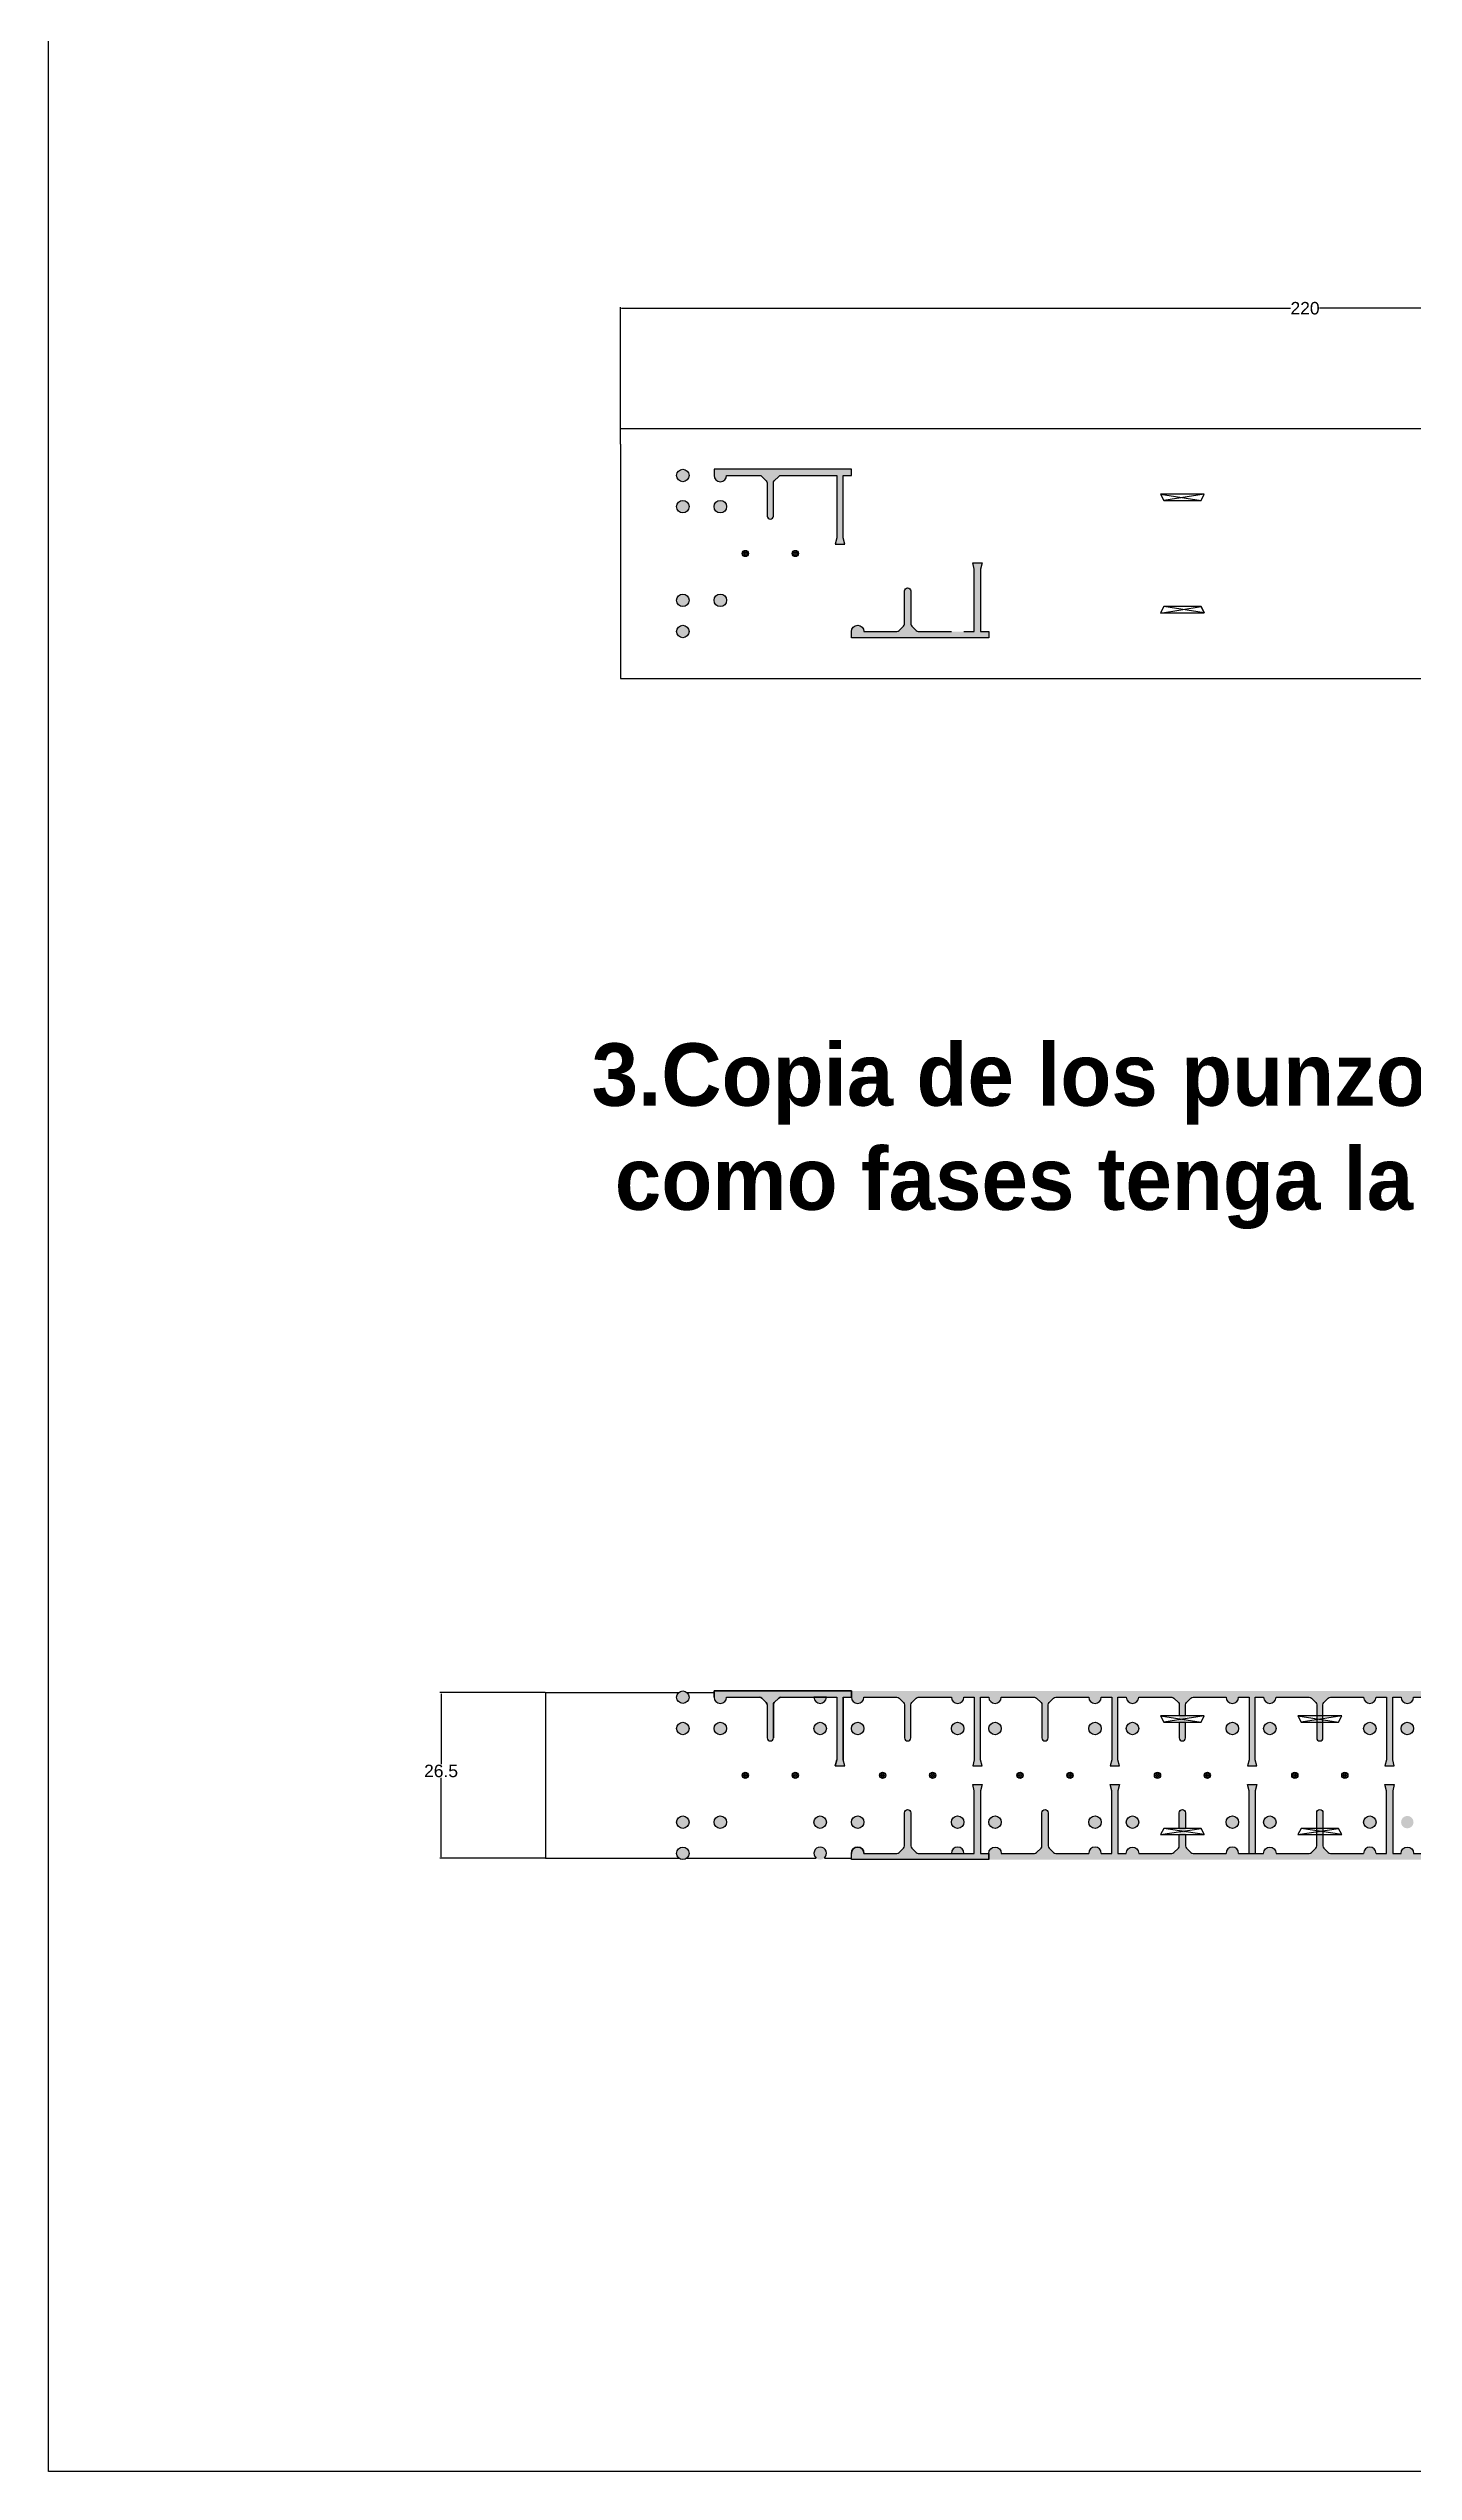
# Model space of a CAD drawing. Header units: inches. Extents: x -472 to 8667, y -613 to 163.
# Drawn here: x -472.3 to -253.7, y -612.7 to -224.7 of the extents above; entities that cross this region are included whole.
import ezdxf

# ---------------------------------------------------------------- set-up
doc = ezdxf.new("R2010")
doc.units = ezdxf.units.IN
doc.header["$MEASUREMENT"] = 0
doc.layers.add('aux', color=10, linetype='Continuous')
doc.styles.get("Standard").update_dxf_attribs({"font": 'arial.ttf'})
doc.dimstyles.get("Standard").update_dxf_attribs({"dimtxt": 0.18, "dimasz": 0.18, "dimexe": 0.18, "dimexo": 0.0625, "dimgap": 0.09, "dimtad": 0, "dimtih": 1, "dimtoh": 1, "dimdec": 4, "dimzin": 0, "dimdsep": 46, "dimtxsty": 'Standard', "dimcen": 0.09, "dimadec": 0, "dimazin": 0, "dimtfac": 1, "dimtdec": 4, "dimtofl": 0, "dimtmove": 0, "dimatfit": 3, "dimfxl": 1, "dimtolj": 1, "dimtzin": 0, "dimarcsym": 0})
pattern_1 = [(0, (-405.3817, -694.05811), (0, 0.275), [0.2, -0.075]), (90, (-405.3817, -694.05811), (-0.275, 2e-17), [0.2, -0.075])]
pattern_2 = [(0, (-405.3817, -553.398), (0, 0.275), [0.2, -0.075]), (90, (-405.3817, -553.398), (-0.275, 2e-17), [0.2, -0.075])]
pattern_3 = [(0, (-383.3817, -694.05811), (0, 0.275), [0.2, -0.075]), (90, (-383.3817, -694.05811), (-0.275, 2e-17), [0.2, -0.075])]
pattern_4 = [(0, (-361.3817, -694.05811), (0, 0.275), [0.2, -0.075]), (90, (-361.3817, -694.05811), (-0.275, 2e-17), [0.2, -0.075])]
pattern_5 = [(0, (-339.3817, -694.05811), (0, 0.275), [0.2, -0.075]), (90, (-339.3817, -694.05811), (-0.275, 2e-17), [0.2, -0.075])]
pattern_6 = [(0, (-317.3817, -694.05811), (0, 0.275), [0.2, -0.075]), (90, (-317.3817, -694.05811), (-0.275, 2e-17), [0.2, -0.075])]

# ---------------------------------------------------------------- blocks, each defined once
blk = doc.blocks.new('*D9')
at = {"color": 0, "lineweight": -2, "transparency": 16777216}
for p, q in [((-380.71, -285.52), (-380.71, -266.13)), ((-380.53, -266.31), (-273.39, -266.31)), ((-160.89, -266.31), (-268.77, -266.31)), ((-160.71, -285.52), (-160.71, -266.13))]:
    blk.add_line(p, q, dxfattribs=at)
at = {"color": 0, "transparency": 16777216}
for points in [[(-380.53, -266.28), (-380.53, -266.34), (-380.71, -266.31)], [(-160.89, -266.28), (-160.89, -266.34), (-160.71, -266.31)]]:
    blk.add_solid(points, dxfattribs=at)
at = {"layer": 'Defpoints', "color": 0, "transparency": 16777216}
for p in [(-160.71, -266.31), (-380.71, -285.58), (-160.71, -285.58)]:
    blk.add_point(p, dxfattribs=at)
at = {"color": 0, "transparency": 16777216, "insert": (-271.08, -266.31), "char_height": 0.18, "attachment_point": 5}
blk.add_mtext('\\A1;{\\H11.11111x;220}', dxfattribs=at)
blk = doc.blocks.new('*D11')
at = {"color": 0, "lineweight": -2, "transparency": 16777216}
for p, q in [((-392.77, -487.99), (-409.6, -487.99)), ((-409.42, -488.17), (-409.42, -499.44)), ((-409.42, -514.31), (-409.42, -501.66)), ((-392.77, -514.49), (-409.6, -514.49))]:
    blk.add_line(p, q, dxfattribs=at)
at = {"color": 0, "transparency": 16777216}
for points in [[(-409.45, -488.17), (-409.39, -488.17), (-409.42, -487.99)], [(-409.45, -514.31), (-409.39, -514.31), (-409.42, -514.49)]]:
    blk.add_solid(points, dxfattribs=at)
at = {"layer": 'Defpoints', "color": 0, "transparency": 16777216}
for p in [(-392.71, -487.99), (-409.42, -514.49), (-392.71, -514.49)]:
    blk.add_point(p, dxfattribs=at)
at = {"color": 0, "transparency": 16777216, "insert": (-409.42, -500.55), "char_height": 0.18, "attachment_point": 5}
blk.add_mtext('\\A1;{\\H11.11111x;26.5}', dxfattribs=at)

msp = doc.modelspace()

# ---------------------------------------------------------------- hatches: boundary and pattern name
h = msp.add_hatch()
h.set_pattern_fill('ANGLE', color=256)
h.set_pattern_definition(pattern_2)
h.paths.add_polyline_path([(-363.70912, -298.07957, 1), (-365.70912, -298.07957, 1)], flags=17)
h.paths.add_polyline_path([(-369.70912, -298.07957, 1), (-371.70912, -298.07957, 1)])
h.paths.add_polyline_path([(-369.70912, -293.07957, 1), (-371.70912, -293.07957, 1)])
h.paths.add_polyline_path([(-369.70912, -313.07957, 1), (-371.70912, -313.07957, 1)])
h.paths.add_polyline_path([(-365.70912, -313.07957, 1), (-363.70912, -313.07957, 1)])
h.paths.add_polyline_path([(-369.70912, -318.07957, 1), (-371.70912, -318.07957, 1)])
h = msp.add_hatch()
h.set_pattern_fill('ANGLE', color=256)
h.set_pattern_definition(pattern_2)
h.paths.add_polyline_path([(-355.35557, -293.22602, -0.198912367), (-355.00201, -293.07957), (-349.70912, -293.07957), (-347.70912, -293.07957), (-346.03984, -293.07957), (-346.03984, -303.07957), (-346.28984, -304.07957), (-344.78984, -304.07957), (-345.03984, -303.07957), (-345.03984, -293.07957), (-343.70912, -293.07957), (-343.70912, -292.07957), (-347.70912, -292.07957), (-365.70912, -292.07957), (-365.70912, -292.32957), (-365.70912, -293.07957, 1), (-363.70912, -293.07957), (-358.41623, -293.07957, -0.198912367), (-358.06267, -293.22602), (-357.35557, -293.93313, -0.198912367), (-357.20912, -294.28668), (-357.20912, -299.57957, 0.414213562), (-356.70912, -300.07957, 0.414213562), (-356.20912, -299.57957), (-356.20912, -294.28668, -0.198912367), (-356.06267, -293.93313)])
h = msp.add_hatch()
h.set_pattern_fill('ANGLE', color=256)
h.set_pattern_definition(pattern_2)
h.paths.add_polyline_path([(-360.20912, -305.57957, 1), (-361.20912, -305.57957, 1)])
h.paths.add_polyline_path([(-352.20912, -305.57957, 1), (-353.20912, -305.57957, 1)])
h = msp.add_hatch()
h.set_pattern_fill('ANGLE', color=256)
h.set_pattern_definition(pattern_2)
h.paths.add_polyline_path([(-321.70912, -318.07957), (-323.03984, -318.07957), (-323.03984, -308.07957), (-322.78984, -307.07957), (-324.28984, -307.07957), (-324.03984, -308.07957), (-324.03984, -318.07957), (-325.70912, -318.07957), (-327.70912, -318.07957), (-333.00201, -318.07957, -0.198912367), (-333.35557, -317.93313), (-334.06267, -317.22602, -0.198912367), (-334.20912, -316.87247), (-334.20912, -311.57957, 0.414213562), (-334.70912, -311.07957, 0.414213562), (-335.20912, -311.57957), (-335.20912, -316.87247, -0.198912367), (-335.35557, -317.22602), (-336.06267, -317.93313, -0.198912367), (-336.41623, -318.07957), (-341.70912, -318.07957, 1), (-343.70912, -318.07957), (-343.70912, -318.82957), (-343.70912, -319.07957), (-325.70912, -319.07957), (-321.70912, -319.07957), (-321.70912, -318.82957)])
h = msp.add_hatch()
h.set_pattern_fill('ANGLE', color=256)
h.set_pattern_definition(pattern_1)
h.paths.add_polyline_path([(-347.70912, -487.73969), (-343.70912, -487.73969), (-343.70912, -487.98969), (-343.70912, -488.73969), (-345.03984, -488.73969), (-345.03984, -498.73969), (-344.78984, -499.73969), (-346.28984, -499.73969), (-346.03984, -498.73969), (-346.03984, -488.73969), (-347.70912, -488.73969), (-349.70912, -488.73969), (-355.00201, -488.73969, 0.198912367), (-355.35557, -488.88614), (-356.06267, -489.59324, 0.198912367), (-356.20912, -489.9468), (-356.20912, -495.23969, -0.414213562), (-356.70912, -495.73969, -0.414213562), (-357.20912, -495.23969), (-357.20912, -489.9468, 0.198912367), (-357.35557, -489.59324), (-358.06267, -488.88614, 0.198912367), (-358.41623, -488.73969), (-363.70912, -488.73969, -1), (-365.70912, -488.73969), (-365.70912, -487.98969), (-365.70912, -487.73969)])
h.paths.add_polyline_path([(-365.70912, -493.73969, -1), (-363.70912, -493.73969, -1)], flags=17)
h.paths.add_polyline_path([(-371.70912, -493.73969, -1), (-369.70912, -493.73969, -1)])
h.paths.add_polyline_path([(-369.70912, -488.73969, -1), (-371.70912, -488.73969, -1)])
h.paths.add_polyline_path([(-369.70912, -508.73969, -1), (-371.70912, -508.73969, -1)])
h.paths.add_polyline_path([(-365.70912, -508.73969, -1), (-363.70912, -508.73969, -1)])
h.paths.add_polyline_path([(-369.70912, -513.73969, -1), (-371.70912, -513.73969, -1)])
h = msp.add_hatch()
h.set_pattern_fill('ANGLE', color=256)
h.set_pattern_definition(pattern_3)
h.paths.add_polyline_path([(-325.70912, -487.73969), (-321.70912, -487.73969), (-321.70912, -487.98969), (-321.70912, -488.73969), (-323.03984, -488.73969), (-323.03984, -498.73969), (-322.78984, -499.73969), (-324.28984, -499.73969), (-324.03984, -498.73969), (-324.03984, -488.73969), (-325.70912, -488.73969), (-327.70912, -488.73969), (-333.00201, -488.73969, 0.198912367), (-333.35557, -488.88614), (-334.06267, -489.59324, 0.198912367), (-334.20912, -489.9468), (-334.20912, -495.23969, -0.414213562), (-334.70912, -495.73969, -0.414213562), (-335.20912, -495.23969), (-335.20912, -489.9468, 0.198912367), (-335.35557, -489.59324), (-336.06267, -488.88614, 0.198912367), (-336.41623, -488.73969), (-341.70912, -488.73969, -1), (-343.70912, -488.73969), (-343.70912, -487.98969), (-343.70912, -487.73969)])
h.paths.add_polyline_path([(-343.70912, -493.73969, -1), (-341.70912, -493.73969, -1)], flags=17)
h.paths.add_polyline_path([(-349.70912, -493.73969, -1), (-347.70912, -493.73969, -1)])
h.paths.add_polyline_path([(-347.70912, -488.73969, -1), (-349.70912, -488.73969, -1)])
h.paths.add_polyline_path([(-347.70912, -508.73969, -1), (-349.70912, -508.73969, -1)])
h.paths.add_polyline_path([(-343.70912, -508.73969, -1), (-341.70912, -508.73969, -1)])
h.paths.add_polyline_path([(-347.70912, -513.73969, -1), (-349.70912, -513.73969, -1)])
h = msp.add_hatch()
h.set_pattern_fill('ANGLE', color=256)
h.set_pattern_definition(pattern_4)
h.paths.add_polyline_path([(-303.70912, -487.73969), (-299.70912, -487.73969), (-299.70912, -487.98969), (-299.70912, -488.73969), (-301.03984, -488.73969), (-301.03984, -498.73969), (-300.78984, -499.73969), (-302.28984, -499.73969), (-302.03984, -498.73969), (-302.03984, -488.73969), (-303.70912, -488.73969), (-305.70912, -488.73969), (-311.00201, -488.73969, 0.198912367), (-311.35557, -488.88614), (-312.06267, -489.59324, 0.198912367), (-312.20912, -489.9468), (-312.20912, -495.23969, -0.414213562), (-312.70912, -495.73969, -0.414213562), (-313.20912, -495.23969), (-313.20912, -489.9468, 0.198912367), (-313.35557, -489.59324), (-314.06267, -488.88614, 0.198912367), (-314.41623, -488.73969), (-319.70912, -488.73969, -1), (-321.70912, -488.73969), (-321.70912, -487.98969), (-321.70912, -487.73969)])
h.paths.add_polyline_path([(-321.70912, -493.73969, -1), (-319.70912, -493.73969, -1)], flags=17)
h.paths.add_polyline_path([(-327.70912, -493.73969, -1), (-325.70912, -493.73969, -1)])
h.paths.add_polyline_path([(-325.70912, -488.73969, -1), (-327.70912, -488.73969, -1)])
h.paths.add_polyline_path([(-325.70912, -508.73969, -1), (-327.70912, -508.73969, -1)])
h.paths.add_polyline_path([(-321.70912, -508.73969, -1), (-319.70912, -508.73969, -1)])
h.paths.add_polyline_path([(-325.70912, -513.73969, -1), (-327.70912, -513.73969, -1)])
h = msp.add_hatch()
h.set_pattern_fill('ANGLE', color=256)
h.set_pattern_definition(pattern_5)
h.paths.add_polyline_path([(-281.70912, -487.73969), (-277.70912, -487.73969), (-277.70912, -487.98969), (-277.70912, -488.73969), (-279.03984, -488.73969), (-279.03984, -498.73969), (-278.78984, -499.73969), (-280.28984, -499.73969), (-280.03984, -498.73969), (-280.03984, -488.73969), (-281.70912, -488.73969), (-283.70912, -488.73969), (-289.00201, -488.73969, 0.198912367), (-289.35557, -488.88614), (-290.06267, -489.59324, 0.198912367), (-290.20912, -489.9468), (-290.20912, -495.23969, -0.414213562), (-290.70912, -495.73969, -0.414213562), (-291.20912, -495.23969), (-291.20912, -489.9468, 0.198912367), (-291.35557, -489.59324), (-292.06267, -488.88614, 0.198912367), (-292.41623, -488.73969), (-297.70912, -488.73969, -1), (-299.70912, -488.73969), (-299.70912, -487.98969), (-299.70912, -487.73969)])
h.paths.add_polyline_path([(-299.70912, -493.73969, -1), (-297.70912, -493.73969, -1)], flags=17)
h.paths.add_polyline_path([(-305.70912, -493.73969, -1), (-303.70912, -493.73969, -1)])
h.paths.add_polyline_path([(-303.70912, -488.73969, -1), (-305.70912, -488.73969, -1)])
h.paths.add_polyline_path([(-303.70912, -508.73969, -1), (-305.70912, -508.73969, -1)])
h.paths.add_polyline_path([(-299.70912, -508.73969, -1), (-297.70912, -508.73969, -1)])
h.paths.add_polyline_path([(-303.70912, -513.73969, -1), (-305.70912, -513.73969, -1)])
h = msp.add_hatch()
h.set_pattern_fill('ANGLE', color=256)
h.set_pattern_definition(pattern_6)
h.paths.add_polyline_path([(-259.70912, -487.73969), (-255.70912, -487.73969), (-255.70912, -487.98969), (-255.70912, -488.73969), (-257.03984, -488.73969), (-257.03984, -498.73969), (-256.78984, -499.73969), (-258.28984, -499.73969), (-258.03984, -498.73969), (-258.03984, -488.73969), (-259.70912, -488.73969), (-261.70912, -488.73969), (-267.00201, -488.73969, 0.198912367), (-267.35557, -488.88614), (-268.06267, -489.59324, 0.198912367), (-268.20912, -489.9468), (-268.20912, -495.23969, -0.414213562), (-268.70912, -495.73969, -0.414213562), (-269.20912, -495.23969), (-269.20912, -489.9468, 0.198912367), (-269.35557, -489.59324), (-270.06267, -488.88614, 0.198912367), (-270.41623, -488.73969), (-275.70912, -488.73969, -1), (-277.70912, -488.73969), (-277.70912, -487.98969), (-277.70912, -487.73969)])
h.paths.add_polyline_path([(-277.70912, -493.73969, -1), (-275.70912, -493.73969, -1)], flags=17)
h.paths.add_polyline_path([(-283.70912, -493.73969, -1), (-281.70912, -493.73969, -1)])
h.paths.add_polyline_path([(-281.70912, -488.73969, -1), (-283.70912, -488.73969, -1)])
h.paths.add_polyline_path([(-281.70912, -508.73969, -1), (-283.70912, -508.73969, -1)])
h.paths.add_polyline_path([(-277.70912, -508.73969, -1), (-275.70912, -508.73969, -1)])
h.paths.add_polyline_path([(-281.70912, -513.73969, -1), (-283.70912, -513.73969, -1)])
h = msp.add_hatch()
h.set_pattern_fill('ANGLE', color=256)
h.set_pattern_definition([(0, (-295.3817, -694.05811), (0, 0.275), [0.2, -0.075]), (90, (-295.3817, -694.05811), (-0.275, 2e-17), [0.2, -0.075])])
h.paths.add_polyline_path([(-237.70912, -487.73969), (-233.70912, -487.73969), (-233.70912, -487.98969), (-233.70912, -488.73969), (-235.03984, -488.73969), (-235.03984, -498.73969), (-234.78984, -499.73969), (-236.28984, -499.73969), (-236.03984, -498.73969), (-236.03984, -488.73969), (-237.70912, -488.73969), (-239.70912, -488.73969), (-245.00201, -488.73969, 0.198912367), (-245.35557, -488.88614), (-246.06267, -489.59324, 0.198912367), (-246.20912, -489.9468), (-246.20912, -495.23969, -0.414213562), (-246.70912, -495.73969, -0.414213562), (-247.20912, -495.23969), (-247.20912, -489.9468, 0.198912367), (-247.35557, -489.59324), (-248.06267, -488.88614, 0.198912367), (-248.41623, -488.73969), (-253.70912, -488.73969, -1), (-255.70912, -488.73969), (-255.70912, -487.98969), (-255.70912, -487.73969)])
h.paths.add_polyline_path([(-255.70912, -493.73969, -1), (-253.70912, -493.73969, -1)], flags=17)
h.paths.add_polyline_path([(-261.70912, -493.73969, -1), (-259.70912, -493.73969, -1)])
h.paths.add_polyline_path([(-259.70912, -488.73969, -1), (-261.70912, -488.73969, -1)])
h.paths.add_polyline_path([(-259.70912, -508.73969, -1), (-261.70912, -508.73969, -1)])
h.paths.add_polyline_path([(-255.70912, -508.73969, -1), (-253.70912, -508.73969, -1)])
h.paths.add_polyline_path([(-259.70912, -513.73969, -1), (-261.70912, -513.73969, -1)])
h = msp.add_hatch()
h.set_pattern_fill('ANGLE', color=256)
h.set_pattern_definition(pattern_1)
h.paths.add_polyline_path([(-360.20912, -501.23969, 1), (-361.20912, -501.23969, 1)])
h.paths.add_polyline_path([(-352.20912, -501.23969, 1), (-353.20912, -501.23969, 1)])
h = msp.add_hatch()
h.set_pattern_fill('ANGLE', color=256)
h.set_pattern_definition(pattern_1)
h.paths.add_polyline_path([(-321.70912, -513.73969), (-323.03984, -513.73969), (-323.03984, -503.73969), (-322.78984, -502.73969), (-324.28984, -502.73969), (-324.03984, -503.73969), (-324.03984, -513.73969), (-325.70912, -513.73969), (-327.70912, -513.73969), (-333.00201, -513.73969, -0.198912367), (-333.35557, -513.59324), (-334.06267, -512.88614, -0.198912367), (-334.20912, -512.53258), (-334.20912, -507.23969, 0.414213562), (-334.70912, -506.73969, 0.414213562), (-335.20912, -507.23969), (-335.20912, -512.53258, -0.198912367), (-335.35557, -512.88614), (-336.06267, -513.59324, -0.198912367), (-336.41623, -513.73969), (-341.70912, -513.73969, 1), (-343.70912, -513.73969), (-343.70912, -514.48969), (-343.70912, -514.73969), (-325.70912, -514.73969), (-321.70912, -514.73969), (-321.70912, -514.48969)])
h = msp.add_hatch()
h.set_pattern_fill('ANGLE', color=256)
h.set_pattern_definition(pattern_3)
h.paths.add_polyline_path([(-338.20912, -501.23969, 1), (-339.20912, -501.23969, 1)])
h.paths.add_polyline_path([(-330.20912, -501.23969, 1), (-331.20912, -501.23969, 1)])
h = msp.add_hatch()
h.set_pattern_fill('ANGLE', color=256)
h.set_pattern_definition(pattern_3)
h.paths.add_polyline_path([(-299.70912, -513.73969), (-301.03984, -513.73969), (-301.03984, -503.73969), (-300.78984, -502.73969), (-302.28984, -502.73969), (-302.03984, -503.73969), (-302.03984, -513.73969), (-303.70912, -513.73969), (-305.70912, -513.73969), (-311.00201, -513.73969, -0.198912367), (-311.35557, -513.59324), (-312.06267, -512.88614, -0.198912367), (-312.20912, -512.53258), (-312.20912, -507.23969, 0.414213562), (-312.70912, -506.73969, 0.414213562), (-313.20912, -507.23969), (-313.20912, -512.53258, -0.198912367), (-313.35557, -512.88614), (-314.06267, -513.59324, -0.198912367), (-314.41623, -513.73969), (-319.70912, -513.73969, 1), (-321.70912, -513.73969), (-321.70912, -514.48969), (-321.70912, -514.73969), (-303.70912, -514.73969), (-299.70912, -514.73969), (-299.70912, -514.48969)])
h = msp.add_hatch()
h.set_pattern_fill('ANGLE', color=256)
h.set_pattern_definition(pattern_4)
h.paths.add_polyline_path([(-316.20912, -501.23969, 1), (-317.20912, -501.23969, 1)])
h.paths.add_polyline_path([(-308.20912, -501.23969, 1), (-309.20912, -501.23969, 1)])
h = msp.add_hatch()
h.set_pattern_fill('ANGLE', color=256)
h.set_pattern_definition(pattern_4)
h.paths.add_polyline_path([(-277.70912, -513.73969), (-279.03984, -513.73969), (-279.03984, -503.73969), (-278.78984, -502.73969), (-280.28984, -502.73969), (-280.03984, -503.73969), (-280.03984, -513.73969), (-281.70912, -513.73969), (-283.70912, -513.73969), (-289.00201, -513.73969, -0.198912367), (-289.35557, -513.59324), (-290.06267, -512.88614, -0.198912367), (-290.20912, -512.53258), (-290.20912, -507.23969, 0.414213562), (-290.70912, -506.73969, 0.414213562), (-291.20912, -507.23969), (-291.20912, -512.53258, -0.198912367), (-291.35557, -512.88614), (-292.06267, -513.59324, -0.198912367), (-292.41623, -513.73969), (-297.70912, -513.73969, 1), (-299.70912, -513.73969), (-299.70912, -514.48969), (-299.70912, -514.73969), (-281.70912, -514.73969), (-277.70912, -514.73969), (-277.70912, -514.48969)])
h = msp.add_hatch()
h.set_pattern_fill('ANGLE', color=256)
h.set_pattern_definition(pattern_5)
h.paths.add_polyline_path([(-294.20912, -501.23969, 1), (-295.20912, -501.23969, 1)])
h.paths.add_polyline_path([(-286.20912, -501.23969, 1), (-287.20912, -501.23969, 1)])
h = msp.add_hatch()
h.set_pattern_fill('ANGLE', color=256)
h.set_pattern_definition(pattern_5)
h.paths.add_polyline_path([(-255.70912, -513.73969), (-257.03984, -513.73969), (-257.03984, -503.73969), (-256.78984, -502.73969), (-258.28984, -502.73969), (-258.03984, -503.73969), (-258.03984, -513.73969), (-259.70912, -513.73969), (-261.70912, -513.73969), (-267.00201, -513.73969, -0.198912367), (-267.35557, -513.59324), (-268.06267, -512.88614, -0.198912367), (-268.20912, -512.53258), (-268.20912, -507.23969, 0.414213562), (-268.70912, -506.73969, 0.414213562), (-269.20912, -507.23969), (-269.20912, -512.53258, -0.198912367), (-269.35557, -512.88614), (-270.06267, -513.59324, -0.198912367), (-270.41623, -513.73969), (-275.70912, -513.73969, 1), (-277.70912, -513.73969), (-277.70912, -514.48969), (-277.70912, -514.73969), (-259.70912, -514.73969), (-255.70912, -514.73969), (-255.70912, -514.48969)])
h = msp.add_hatch()
h.set_pattern_fill('ANGLE', color=256)
h.set_pattern_definition(pattern_6)
h.paths.add_polyline_path([(-272.20912, -501.23969, 1), (-273.20912, -501.23969, 1)])
h.paths.add_polyline_path([(-264.20912, -501.23969, 1), (-265.20912, -501.23969, 1)])
h = msp.add_hatch()
h.set_pattern_fill('ANGLE', color=256)
h.set_pattern_definition(pattern_6)
h.paths.add_polyline_path([(-233.70912, -513.73969), (-235.03984, -513.73969), (-235.03984, -503.73969), (-234.78984, -502.73969), (-236.28984, -502.73969), (-236.03984, -503.73969), (-236.03984, -513.73969), (-237.70912, -513.73969), (-239.70912, -513.73969), (-245.00201, -513.73969, -0.198912367), (-245.35557, -513.59324), (-246.06267, -512.88614, -0.198912367), (-246.20912, -512.53258), (-246.20912, -507.23969, 0.414213562), (-246.70912, -506.73969, 0.414213562), (-247.20912, -507.23969), (-247.20912, -512.53258, -0.198912367), (-247.35557, -512.88614), (-248.06267, -513.59324, -0.198912367), (-248.41623, -513.73969), (-253.70912, -513.73969, 1), (-255.70912, -513.73969), (-255.70912, -514.48969), (-255.70912, -514.73969), (-237.70912, -514.73969), (-233.70912, -514.73969), (-233.70912, -514.48969)])

# ---------------------------------------------------------------- linework, layer by layer
for p, q in [((-380.70912, -288.07957), (-380.70912, -285.57957)), ((-380.70912, -285.57957), (-160.70912, -285.57957)), ((-380.70912, -288.07957), (-380.70912, -323.07957)), ((-294.20912, -296.07957), (-287.70912, -297.07957)), ((-287.20912, -296.07957), (-293.70912, -297.07957)), ((-287.70912, -297.07957), (-287.20912, -296.07957)), ((-294.22989, -315.12112), (-287.70912, -314.07957)), ((-287.20912, -315.07957), (-293.70912, -314.07957)), ((-287.70912, -314.07957), (-287.20912, -315.07957)), ((-380.70912, -323.07957), (-380.70912, -325.57957)), ((-380.70912, -325.57957), (-160.70912, -325.57957)), ((-392.70912, -487.98969), (-371.37056, -487.98969)), ((-392.70912, -487.98969), (-392.70912, -514.48969)), ((-392.70912, -487.98969), (-371.37056, -487.98969)), ((-370.04768, -487.98969), (-365.70912, -487.98969)), ((-365.70912, -487.98969), (-365.70912, -487.73969)), ((-365.70912, -487.73969), (-347.70912, -487.73969)), ((-365.70912, -488.73969), (-365.70912, -487.98969)), ((-363.70912, -488.73969), (-358.41623, -488.73969)), ((-358.06267, -488.88614), (-357.35557, -489.59324)), ((-355.35557, -488.88614), (-356.06267, -489.59324)), ((-355.00201, -488.73969), (-349.70912, -488.73969)), ((-347.70912, -488.73969), (-349.70912, -488.73969)), ((-347.70912, -487.73969), (-343.70912, -487.73969)), ((-347.70912, -488.73969), (-346.03984, -488.73969)), ((-346.03984, -488.73969), (-346.03984, -498.73969)), ((-345.03984, -488.73969), (-345.03984, -498.73969)), ((-345.03984, -488.73969), (-343.70912, -488.73969)), ((-343.70912, -487.73969), (-343.70912, -487.98969)), ((-343.70912, -488.73969), (-343.70912, -487.98969)), ((-341.70912, -488.73969), (-336.41623, -488.73969)), ((-333.00201, -488.73969), (-327.70912, -488.73969)), ((-325.70912, -488.73969), (-324.03984, -488.73969)), ((-323.03984, -488.73969), (-321.70912, -488.73969)), ((-319.70912, -488.73969), (-314.41623, -488.73969)), ((-311.00201, -488.73969), (-305.70912, -488.73969)), ((-303.70912, -488.73969), (-302.03984, -488.73969)), ((-301.03984, -488.73969), (-299.70912, -488.73969)), ((-297.70912, -488.73969), (-292.41623, -488.73969)), ((-289.00201, -488.73969), (-283.70912, -488.73969)), ((-281.70912, -488.73969), (-280.03984, -488.73969)), ((-279.03984, -488.73969), (-277.70912, -488.73969)), ((-275.70912, -488.73969), (-270.41623, -488.73969)), ((-267.00201, -488.73969), (-261.70912, -488.73969)), ((-259.70912, -488.73969), (-258.03984, -488.73969)), ((-257.03984, -488.73969), (-255.70912, -488.73969)), ((-357.20912, -489.9468), (-357.20912, -495.23969)), ((-356.20912, -489.9468), (-356.20912, -495.23969)), ((-294.20912, -491.73969), (-287.70912, -492.73969)), ((-287.20912, -491.73969), (-293.70912, -492.73969)), ((-291.20912, -492.84772), (-291.20912, -492.73969)), ((-290.20912, -492.84772), (-290.20912, -492.73969)), ((-287.70912, -492.73969), (-287.20912, -491.73969)), ((-272.20912, -491.73969), (-265.70912, -492.73969)), ((-265.20912, -491.73969), (-271.70912, -492.73969)), ((-356.70912, -495.73969), (-356.70912, -495.73969)), ((-346.28984, -499.73969), (-346.03984, -498.73969)), ((-346.28984, -499.73969), (-344.78984, -499.73969)), ((-344.78984, -499.73969), (-345.03984, -498.73969)), ((-294.20912, -510.73969), (-287.70912, -509.73969)), ((-287.20912, -510.73969), (-293.70912, -509.73969)), ((-287.70912, -509.73969), (-287.20912, -510.73969)), ((-272.20912, -510.73969), (-265.70912, -509.73969)), ((-265.20912, -510.73969), (-271.70912, -509.73969)), ((-392.70912, -514.48969), (-371.37056, -514.48969)), ((-370.04768, -514.48969), (-349.37056, -514.48969)), ((-348.04768, -514.48969), (-343.70912, -514.48969)), ((-327.70912, -513.73969), (-325.70912, -513.73969)), ((-319.70912, -513.73969), (-314.41623, -513.73969)), ((-311.00201, -513.73969), (-305.70912, -513.73969)), ((-303.70912, -513.73969), (-302.03984, -513.73969)), ((-301.03984, -513.73969), (-299.70912, -513.73969)), ((-297.70912, -513.73969), (-292.41623, -513.73969)), ((-289.00201, -513.73969), (-283.70912, -513.73969)), ((-281.70912, -513.73969), (-280.03984, -513.73969)), ((-281.70912, -513.73969), (-277.70912, -513.73969)), ((-279.03984, -513.73969), (-277.70912, -513.73969)), ((-275.70912, -513.73969), (-270.41623, -513.73969)), ((-275.70912, -513.73969), (-270.41623, -513.73969)), ((-267.00201, -513.73969), (-261.70912, -513.73969)), ((-267.00201, -513.73969), (-261.70912, -513.73969)), ((-259.70912, -513.73969), (-258.03984, -513.73969)), ((-257.03984, -513.73969), (-255.70912, -513.73969))]:
    msp.add_line(p, q)
for points in [[(-472.27702, 163.32396), (522.68313, 163.32396), (522.68313, -612.73495), (-472.27702, -612.73495)], [(-287.20912, -296.07957), (-294.20912, -296.07957), (-293.70912, -297.07957), (-287.70912, -297.07957)], [(-294.20912, -315.07957), (-287.20912, -315.07957), (-287.70912, -314.07957), (-293.70912, -314.07957)], [(-287.20912, -491.73969), (-294.20912, -491.73969), (-293.70912, -492.73969), (-287.70912, -492.73969)], [(-265.20912, -491.73969), (-272.20912, -491.73969), (-271.70912, -492.73969), (-265.70912, -492.73969)], [(-294.20912, -510.73969), (-287.20912, -510.73969), (-287.70912, -509.73969), (-293.70912, -509.73969)], [(-272.20912, -510.73969), (-265.20912, -510.73969), (-265.70912, -509.73969), (-271.70912, -509.73969)]]:
    msp.add_lwpolyline(points, close=True)
for points in [[(-343.70912, -292.32957), (-343.70912, -292.07957), (-347.70912, -292.07957), (-365.70912, -292.07957), (-365.70912, -292.32957), (-365.70912, -293.07957, 1), (-363.70912, -293.07957), (-358.41623, -293.07957, -0.198912367), (-358.06267, -293.22602), (-357.35557, -293.93313, -0.198912367), (-357.20912, -294.28668), (-357.20912, -299.57957, 0.414213562), (-356.70912, -300.07957, 0.414213562), (-356.20912, -299.57957), (-356.20912, -294.28668, -0.198912367), (-356.06267, -293.93313), (-355.35557, -293.22602, -0.198912367), (-355.00201, -293.07957), (-349.70912, -293.07957), (-347.70912, -293.07957), (-346.03984, -293.07957), (-346.03984, -303.07957), (-346.28984, -304.07957), (-344.78984, -304.07957), (-345.03984, -303.07957), (-345.03984, -293.07957), (-343.70912, -293.07957)], [(-343.70912, -487.98969), (-343.70912, -487.73969), (-347.70912, -487.73969), (-365.70912, -487.73969), (-365.70912, -487.98969), (-365.70912, -488.73969, 1), (-363.70912, -488.73969), (-358.41623, -488.73969, -0.198912367), (-358.06267, -488.88614), (-357.35557, -489.59324, -0.198912367), (-357.20912, -489.9468), (-357.20912, -495.23969, 0.414213562), (-356.70912, -495.73969, 0.414213562), (-356.20912, -495.23969), (-356.20912, -489.9468, -0.198912367), (-356.06267, -489.59324), (-355.35557, -488.88614, -0.198912367), (-355.00201, -488.73969), (-349.70912, -488.73969), (-347.70912, -488.73969), (-346.03984, -488.73969), (-346.03984, -498.73969), (-346.28984, -499.73969), (-344.78984, -499.73969), (-345.03984, -498.73969), (-345.03984, -488.73969), (-343.70912, -488.73969)]]:
    msp.add_lwpolyline(points, format="xyb", close=True)
for points in [[(-325.70912, -318.07957), (-325.70912, -318.07957), (-324.03984, -318.07957), (-324.03984, -308.07957), (-324.28984, -307.07957), (-322.78984, -307.07957), (-323.03984, -308.07957), (-323.03984, -318.07957), (-321.70912, -318.07957), (-321.70912, -318.82957), (-321.70912, -319.07957), (-325.70912, -319.07957), (-343.70912, -319.07957), (-343.70912, -318.82957), (-343.70912, -318.07957, -1), (-341.70912, -318.07957), (-336.41623, -318.07957, 0.198912367), (-336.06267, -317.93313), (-335.35557, -317.22602, 0.198912367), (-335.20912, -316.87247), (-335.20912, -311.57957, -0.414213562), (-334.70912, -311.07957, -0.414213562), (-334.20912, -311.57957), (-334.20912, -316.87247, 0.198912367), (-334.06267, -317.22602), (-333.35557, -317.93313, 0.198912367), (-333.00201, -318.07957), (-327.70912, -318.07957)], [(-343.70912, -487.73969), (-343.70912, -487.98969), (-343.70912, -488.73969, 1), (-341.70912, -488.73969), (-336.41623, -488.73969, -0.198912367), (-336.06267, -488.88614), (-335.35557, -489.59324, -0.198912367), (-335.20912, -489.9468), (-335.20912, -495.23969, 0.414213562), (-334.70912, -495.73969, 0.414213562), (-334.20912, -495.23969), (-334.20912, -489.9468, -0.198912367), (-334.06267, -489.59324), (-333.35557, -488.88614, -0.198912367), (-333.00201, -488.73969), (-327.70912, -488.73969)], [(-321.70912, -488.73969, 1), (-319.70912, -488.73969), (-314.41623, -488.73969, -0.198912367), (-314.06267, -488.88614), (-313.35557, -489.59324, -0.198912367), (-313.20912, -489.9468), (-313.20912, -495.23969, 0.414213562), (-312.70912, -495.73969, 0.414213562), (-312.20912, -495.23969), (-312.20912, -489.9468, -0.198912367), (-312.06267, -489.59324), (-311.35557, -488.88614, -0.198912367), (-311.00201, -488.73969), (-305.70912, -488.73969)], [(-299.70912, -488.73969), (-299.70912, -488.73969, 1), (-297.70912, -488.73969), (-292.41623, -488.73969, -0.198912367), (-292.06267, -488.88614), (-291.35557, -489.59324, -0.198912367), (-291.20912, -489.9468), (-291.20912, -491.73969)], [(-290.20912, -491.73969), (-290.20912, -489.9468, -0.198912367), (-290.06267, -489.59324), (-289.35557, -488.88614, -0.198912367), (-289.00201, -488.73969), (-283.70912, -488.73969)], [(-277.70912, -488.73969, 1), (-275.70912, -488.73969), (-270.41623, -488.73969, -0.198912367), (-270.06267, -488.88614), (-269.35557, -489.59324, -0.198912367), (-269.20912, -489.9468), (-269.20912, -495.23969, 0.414213562), (-268.70912, -495.73969, 0.414213562), (-268.20912, -495.23969), (-268.20912, -489.9468, -0.198912367), (-268.06267, -489.59324), (-267.35557, -488.88614, -0.198912367), (-267.00201, -488.73969), (-261.70912, -488.73969)], [(-255.70912, -488.73969), (-255.70912, -488.73969, 1), (-253.70912, -488.73969), (-248.41623, -488.73969, -0.198912367), (-248.06267, -488.88614), (-247.35557, -489.59324, -0.198912367), (-247.20912, -489.9468), (-247.20912, -495.23969, 0.414213562), (-246.70912, -495.73969, 0.414213562), (-246.20912, -495.23969), (-246.20912, -489.9468, -0.198912367), (-246.06267, -489.59324), (-245.35557, -488.88614, -0.198912367), (-245.00201, -488.73969), (-239.70912, -488.73969)], [(-291.20912, -492.84772), (-291.20912, -495.23969, 0.414213562), (-290.70912, -495.73969, 0.414213562), (-290.20912, -495.23969), (-290.20912, -492.84772)], [(-325.70912, -513.73969), (-325.70912, -513.73969), (-324.03984, -513.73969), (-324.03984, -503.73969), (-324.28984, -502.73969), (-322.78984, -502.73969), (-323.03984, -503.73969), (-323.03984, -513.73969), (-321.70912, -513.73969), (-321.70912, -514.48969), (-321.70912, -514.73969), (-325.70912, -514.73969), (-343.70912, -514.73969), (-343.70912, -514.48969), (-343.70912, -513.73969, -1), (-341.70912, -513.73969), (-336.41623, -513.73969, 0.198912367), (-336.06267, -513.59324), (-335.35557, -512.88614, 0.198912367), (-335.20912, -512.53258), (-335.20912, -507.23969, -0.414213562), (-334.70912, -506.73969, -0.414213562), (-334.20912, -507.23969), (-334.20912, -512.53258, 0.198912367), (-334.06267, -512.88614), (-333.35557, -513.59324, 0.198912367), (-333.00201, -513.73969), (-327.70912, -513.73969)], [(-321.70912, -514.73969), (-321.70912, -514.73969), (-321.70912, -514.48969), (-321.70912, -513.73969, -1), (-319.70912, -513.73969), (-314.41623, -513.73969, 0.198912367), (-314.06267, -513.59324), (-313.35557, -512.88614, 0.198912367), (-313.20912, -512.53258), (-313.20912, -507.23969, -0.414213562), (-312.70912, -506.73969, -0.414213562), (-312.20912, -507.23969), (-312.20912, -512.53258, 0.198912367), (-312.06267, -512.88614), (-311.35557, -513.59324, 0.198912367), (-311.00201, -513.73969), (-305.70912, -513.73969)], [(-291.20912, -509.73969), (-291.20912, -507.23969, -0.414213562), (-290.70912, -506.73969, -0.414213562), (-290.20912, -507.23969), (-290.20912, -509.73969)], [(-277.70912, -513.73969, -1), (-275.70912, -513.73969), (-270.41623, -513.73969, 0.198912367), (-270.06267, -513.59324), (-269.35557, -512.88614, 0.198912367), (-269.20912, -512.53258), (-269.20912, -507.23969, -0.414213562), (-268.70912, -506.73969, -0.414213562), (-268.20912, -507.23969), (-268.20912, -512.53258, 0.198912367), (-268.06267, -512.88614), (-267.35557, -513.59324, 0.198912367), (-267.00201, -513.73969), (-261.70912, -513.73969)], [(-255.70912, -513.73969, -1), (-253.70912, -513.73969), (-248.41623, -513.73969, 0.198912367), (-248.06267, -513.59324), (-247.35557, -512.88614, 0.198912367), (-247.20912, -512.53258), (-247.20912, -507.23969, -0.414213562), (-246.70912, -506.73969, -0.414213562), (-246.20912, -507.23969), (-246.20912, -512.53258, 0.198912367), (-246.06267, -512.88614), (-245.35557, -513.59324, 0.198912367), (-245.00201, -513.73969), (-239.70912, -513.73969)], [(-299.70912, -513.73969, -1), (-297.70912, -513.73969), (-292.41623, -513.73969, 0.198912367), (-292.06267, -513.59324), (-291.35557, -512.88614, 0.198912367), (-291.20912, -512.53258), (-291.20912, -510.73969)], [(-290.20912, -510.73969), (-290.20912, -512.53258, 0.198912367), (-290.06267, -512.88614), (-289.35557, -513.59324, 0.198912367), (-289.00201, -513.73969), (-283.70912, -513.73969)]]:
    msp.add_lwpolyline(points, format="xyb")
for points in [[(-325.70912, -488.73969), (-325.70912, -488.73969), (-324.03984, -488.73969), (-324.03984, -498.73969), (-324.28984, -499.73969), (-322.78984, -499.73969), (-323.03984, -498.73969), (-323.03984, -488.73969), (-321.70912, -488.73969)], [(-303.70912, -488.73969), (-303.70912, -488.73969), (-302.03984, -488.73969), (-302.03984, -498.73969), (-302.28984, -499.73969), (-300.78984, -499.73969), (-301.03984, -498.73969), (-301.03984, -488.73969), (-299.70912, -488.73969)], [(-281.70912, -488.73969), (-281.70912, -488.73969), (-280.03984, -488.73969), (-280.03984, -498.73969), (-280.28984, -499.73969), (-278.78984, -499.73969), (-279.03984, -498.73969), (-279.03984, -488.73969), (-277.70912, -488.73969)], [(-259.70912, -488.73969), (-259.70912, -488.73969), (-258.03984, -488.73969), (-258.03984, -498.73969), (-258.28984, -499.73969), (-256.78984, -499.73969), (-257.03984, -498.73969), (-257.03984, -488.73969), (-255.70912, -488.73969)], [(-269.20912, -491.73969), (-272.20912, -491.73969), (-271.70912, -492.73969), (-269.20912, -492.73969)], [(-268.20912, -492.73969), (-265.70912, -492.73969), (-265.20912, -491.73969), (-268.20912, -491.73969)], [(-303.70912, -513.73969), (-303.70912, -513.73969), (-302.03984, -513.73969), (-302.03984, -503.73969), (-302.28984, -502.73969), (-300.78984, -502.73969), (-301.03984, -503.73969), (-301.03984, -513.73969), (-299.70912, -513.73969)], [(-281.70912, -513.73969), (-281.70912, -513.73969), (-280.03984, -513.73969), (-280.03984, -503.73969), (-280.28984, -502.73969), (-278.78984, -502.73969), (-279.03984, -503.73969), (-279.03984, -513.73969), (-277.70912, -513.73969)], [(-259.70912, -513.73969), (-259.70912, -513.73969), (-258.03984, -513.73969), (-258.03984, -503.73969), (-258.28984, -502.73969), (-256.78984, -502.73969), (-257.03984, -503.73969), (-257.03984, -513.73969), (-255.70912, -513.73969)], [(-269.20912, -509.73969), (-271.70912, -509.73969), (-272.20912, -510.73969), (-269.20912, -510.73969)], [(-268.20912, -510.73969), (-265.20912, -510.73969), (-265.70912, -509.73969), (-268.20912, -509.73969)]]:
    msp.add_lwpolyline(points)
for centre, radius in [((-370.70912, -293.07957), 1), ((-370.70912, -298.07957), 1), ((-364.70912, -298.07957), 1), ((-360.70912, -305.57957), 0.5), ((-352.70912, -305.57957), 0.5), ((-370.70912, -313.07957), 1), ((-364.70912, -313.07957), 1), ((-370.70912, -318.07957), 1), ((-370.70912, -488.73969), 1), ((-370.70912, -493.73969), 1), ((-364.70912, -493.73969), 1), ((-348.70912, -493.73969), 1), ((-342.70912, -493.73969), 1), ((-326.70912, -493.73969), 1), ((-320.70912, -493.73969), 1), ((-304.70912, -493.73969), 1), ((-298.70912, -493.73969), 1), ((-282.70912, -493.73969), 1), ((-276.70912, -493.73969), 1), ((-260.70912, -493.73969), 1), ((-254.70912, -493.73969), 1), ((-360.70912, -501.23969), 0.5), ((-352.70912, -501.23969), 0.5), ((-338.70912, -501.23969), 0.5), ((-330.70912, -501.23969), 0.5), ((-316.70912, -501.23969), 0.5), ((-308.70912, -501.23969), 0.5), ((-294.70912, -501.23969), 0.5), ((-286.70912, -501.23969), 0.5), ((-272.70912, -501.23969), 0.5), ((-264.70912, -501.23969), 0.5), ((-370.70912, -508.73969), 1), ((-364.70912, -508.73969), 1), ((-348.70912, -508.73969), 1), ((-342.70912, -508.73969), 1), ((-326.70912, -508.73969), 1), ((-320.70912, -508.73969), 1), ((-304.70912, -508.73969), 1), ((-298.70912, -508.73969), 1), ((-282.70912, -508.73969), 1), ((-276.70912, -508.73969), 1), ((-260.70912, -508.73969), 1), ((-370.70912, -513.73969), 1)]:
    msp.add_circle(centre, radius)
for centre, radius, start, end in [((-364.70912, -488.73969), 1, 180, 0), ((-358.41623, -489.23969), 0.5, 45, 90), ((-355.00201, -489.23969), 0.5, 90, 135), ((-348.70912, -488.73969), 1, 180, 0), ((-342.70912, -488.73969), 1, 180, 0), ((-326.70912, -488.73969), 1, 180, 0), ((-304.70912, -488.73969), 1, 180, 0), ((-282.70912, -488.73969), 1, 180, 0), ((-260.70912, -488.73969), 1, 180, 0), ((-357.70912, -489.9468), 0.5, 0, 45), ((-355.70912, -489.9468), 0.5, 135, 180), ((-356.70912, -495.23969), 0.5, 180, 270), ((-356.70912, -495.23969), 0.5, 270, 0), ((-348.70912, -513.73969), 1, 311.4096221, 228.5903779), ((-342.70912, -513.73969), 1, 0, 180), ((-326.70912, -513.73969), 1, 0, 180), ((-304.70912, -513.73969), 1, 0, 180), ((-282.70912, -513.73969), 1, 0, 180), ((-260.70912, -513.73969), 1, 0, 180)]:
    msp.add_arc(centre, radius, start, end)

# ---------------------------------------------------------------- texts
at = {"layer": 'aux', "insert": (-385.30684, -384.01762), "char_height": 10, "attachment_point": 1}
msp.add_mtext_dynamic_manual_height_columns('{\\fMiriam|b1|i0|c0|p34;3.Copia de los punzones tantas veces\\P como fases tenga la matriz}', width=398.5536515, gutter_width=12.5, heights=[87.36663], dxfattribs=at)

# ---------------------------------------------------------------- dimensions: what is measured, and where the dimension line sits
dim = msp.add_linear_dim(base=(-160.70912, -266.30662), p1=(-380.70912, -285.57957), p2=(-160.70912, -285.57957), text='{\\H11.11111x;220}', dimstyle='Standard')
dim.commit()
dim.dimension.update_dxf_attribs({"geometry": '*D9', "text_midpoint": (-271.08084, -266.30662), "dimtype": 160})
dim = msp.add_linear_dim(base=(-409.42077, -514.48969), p1=(-392.70912, -487.98969), p2=(-392.70912, -514.48969), angle=90, text='{\\H11.11111x;26.5}', dimstyle='Standard')
dim.commit()
dim.dimension.update_dxf_attribs({"geometry": '*D11', "text_midpoint": (-409.42077, -500.5465), "dimtype": 160})

doc.saveas('drawing.dxf')
